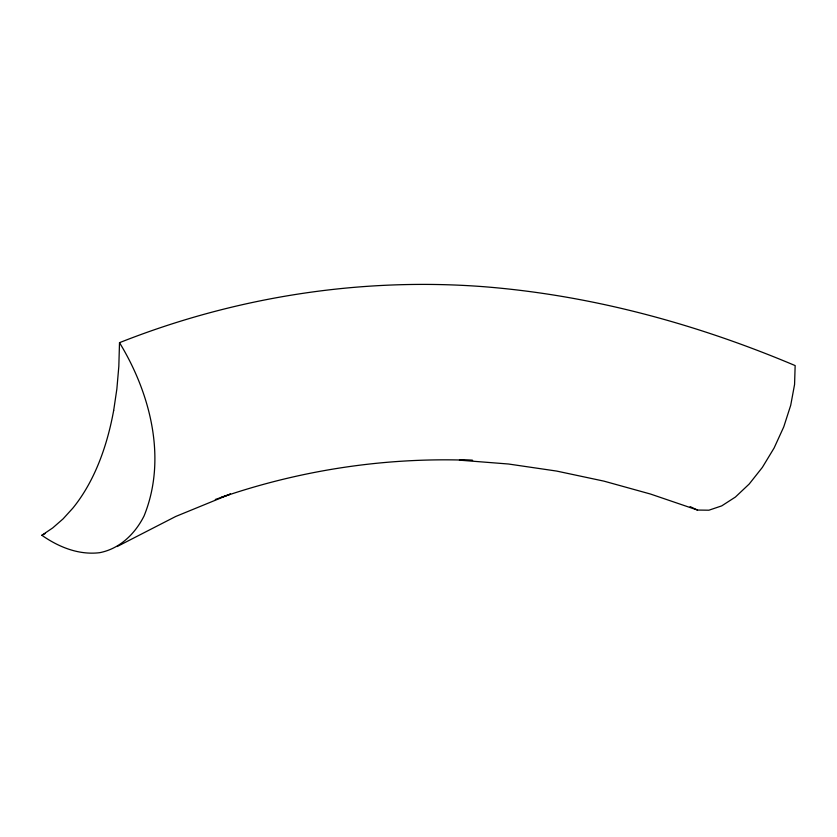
<?xml version="1.0" encoding="UTF-8"?>
<svg xmlns="http://www.w3.org/2000/svg" width="837" height="837" viewBox="0 0 837 837"><rect width="100%" height="100%" fill="white"/><g stroke="black" fill="none" stroke-linecap="round" stroke-linejoin="round"><path stroke-width="1.26" d="M215.318 499.49C297.658 470.279 385.355 456.803 472.664 460.402L459.429 460.162L508.509 464.012L556.657 471.074L603.948 481.139L650.485 494.039L697.503 510.057L708.908 510.204L721.735 505.872L735.399 497.052L749.188 484.037L762.35 467.412L774.11 447.994L783.756 426.88L790.714 405.275L794.575 384.445L795.15 365.581C696.007 323.668 590.817 295.105 483.315 286.662C359.764 277.329 234.642 297.03 119.503 342.678L118.823 366.407L116.856 389.038L113.675 410.465M113.665 410.454A366.093 193.577 70.1 0 1 72.777 508.216L63.068 518.898L52.721 527.917L41.85 535.282C58.747 547.095 78.772 555.245 99.708 552.682C119.837 548.737 135.029 533.87 144.037 516.021C167.264 458.969 150.472 393.442 119.503 342.678M117.149 546.54L175.749 516.46L230.447 494.05L221.094 497.377M690.117 506.605L697.503 510.057M41.85 535.282A3209.644 1531.218 84.9 0 1 45.376 533.431"/></g></svg>
